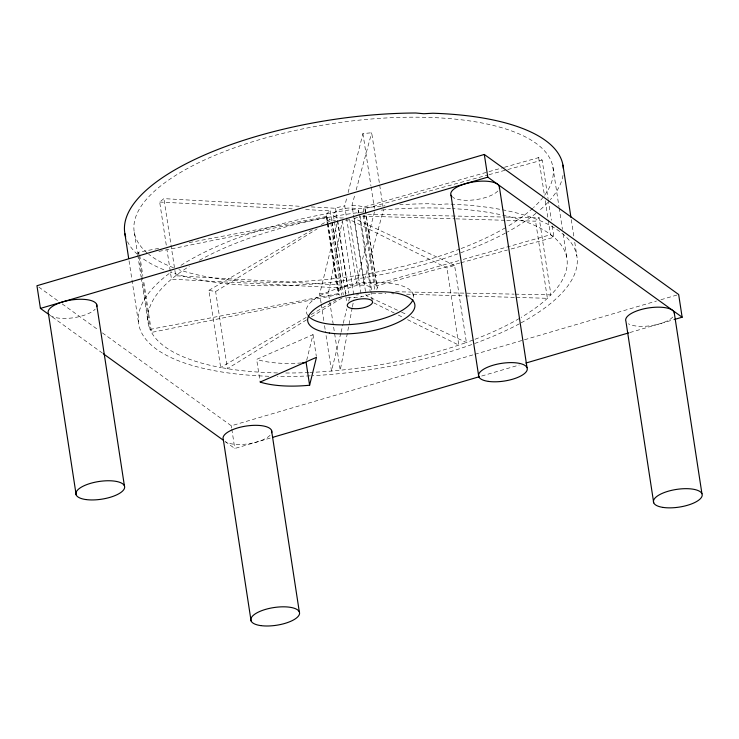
<?xml version="1.0" encoding="UTF-8"?>
<svg xmlns="http://www.w3.org/2000/svg" width="739" height="739" viewBox="0 0 739 739"><rect width="100%" height="100%" fill="white"/><g stroke="black" fill="none" stroke-linecap="round" stroke-linejoin="round"><path stroke-width="0.55" stroke-dasharray="3.69 2.77" d="M329.298 298.759L328.43 293.087L342.157 221.709M352.217 307.904L340.236 370.221L331.497 371.043A211.853 76.958 -8.7 0 1 314.177 372.262M352.438 306.777L353.741 299.979M321.077 302.981L319.691 293.91L336.901 223.963M306.685 360.309L313.003 334.638L256.645 359.385L260.119 382.072M340.781 333.298L331.497 371.043L325.419 331.34M341.058 332.18L342.97 324.412M343.238 323.303L346.794 308.874M348.706 301.096L349.519 297.771L349.002 294.362M374.461 211.834L356.549 283.074L344.753 205.941L346.988 197.036M348.106 192.583L362.932 133.583L371.671 132.761L382.959 206.495M450.476 208.481A211.853 76.958 -8.7 0 0 383.476 209.894L363.81 282.455L352.004 205.313L354.988 194.32M356.18 189.923L371.671 132.761M506.742 220.333L535.581 221.183L539.147 217.737L550.952 294.87L547.387 298.316A211.853 76.958 -8.7 0 1 521.124 317.419M166.275 245.154L159.679 202.052L163.901 198.634L302.122 206.403M277.504 372.918A211.853 76.958 -8.7 0 1 227.446 368.678L220.665 367.495L208.869 290.362L215.64 291.536L317.16 228.868M326.915 222.845L331.802 219.825A19.704 7.159 -8.7 0 0 335.571 220.481M306.509 319.867L227.446 368.678L215.64 291.536M311.387 316.846L343.598 296.967M208.869 290.362L312.329 229.82M321.28 224.573L330.231 219.335L330.582 221.608M306.223 317.428L220.665 367.495A211.853 76.958 -8.7 0 1 151.523 332.411L150.045 329.4L138.766 255.666M311.202 314.518L336.069 299.969M345.621 220.268A19.704 7.159 -8.7 0 0 349.686 219.603L446.984 267.98L454.587 265.338L466.392 342.48L458.79 345.113A211.853 76.958 -8.7 0 1 340.236 370.221L329.474 299.886M102.351 332.864L231.298 425.793L473.801 354.637M474.909 354.304L656.518 301.022M660.943 299.72L677.552 294.852M225.053 441.479L234.771 448.481L271.518 437.691M481.68 376.031L519.286 364.992M629.896 332.541L673.608 319.71M352.004 205.313A19.704 7.159 -8.7 0 1 363.089 207.234L487.869 171.956M488.969 171.642L503.324 167.587M504.432 167.273L538.657 157.592L542.158 160.114L548.061 198.68M458.808 260.645L374.885 284.367A19.704 7.159 -8.7 0 0 351.755 284.053A19.704 7.159 -8.7 0 0 338.453 293.605L150.045 329.4A211.853 76.958 -8.7 0 1 171.485 279.185L175.706 275.767A211.853 76.958 -8.7 0 1 189.369 266.252M463.233 259.398L550.463 234.734L553.964 237.256L508.543 249.699M376.705 289.411A19.704 7.159 -8.7 0 0 376.696 285.817L364.89 208.684L487.869 174.986M488.978 174.69L506.705 169.831M507.813 169.527L542.158 160.114M459.787 263.056L376.696 285.817L374.885 284.367L363.089 207.234M460.896 262.751L507.434 250.004M347.376 297.614A19.704 7.159 -8.7 0 0 349.519 297.771L354.175 297.715A19.704 7.159 -8.7 0 0 361.491 296.736L366.138 295.563A19.704 7.159 -8.7 0 0 370.267 294.039M158.913 251.389L327.109 217.303A19.704 7.159 -8.7 0 0 330.231 219.335M138.59 254.539L138.239 252.267L159.744 248.184M189.166 242.595L326.647 216.472A19.704 7.159 -8.7 0 1 330.204 210.846L303.701 209.479M381.296 210.098L383.476 209.894M319.691 293.91L328.43 293.087M367.717 214.292L504.626 217.044M505.781 217.063L539.147 217.737M395.624 291.748L514.132 294.131M515.286 294.15L550.952 294.87A211.853 76.958 -8.7 0 0 452.721 208.601M362.553 216.111L454.836 218.818M455.991 218.855L505.596 220.305M372.05 293.18L385.887 293.586M391.661 293.752L393.961 293.826M406.653 294.196L464.332 295.886M465.487 295.923L515.092 297.374M516.238 297.401L547.387 298.316L535.581 221.183M159.679 202.052L292.182 208.878M311.331 206.92L335.524 208.278A19.704 7.159 -8.7 0 1 344.753 205.941M397.471 310.223L366.138 295.563L354.332 218.43L454.587 265.338M401.647 312.181L406.866 314.62M411.041 316.578L466.392 342.48A211.853 76.958 -8.7 0 0 473.801 339.746M373.777 302.851L394.266 313.031M398.358 315.073L403.485 317.613M407.577 319.654L458.79 345.113L446.984 267.98M38.816 287.074L58.436 301.216M62.178 303.914L98.62 330.176M102.518 353.168L50.141 315.414A24.636 8.951 -8.7 0 0 72.921 317.835A24.636 8.951 -8.7 0 0 95.192 309.17M138.239 252.267L139.228 254.271M571.284 219.603L574.064 237.746M574.757 242.281L576.845 255.897M552.901 167.014L558.98 206.717M559.155 207.853L562.453 229.404M563.146 233.94L566.785 257.763M548.236 199.816L551.359 220.24M552.227 225.912L553.964 237.256M538.657 157.592L544.56 196.168M545.262 200.703L548.033 218.846M548.209 219.982L550.463 234.734M412.953 293.78L413.646 298.316M362.932 133.583L370.923 185.757M371.098 186.893L374.396 208.444M365.509 210.393L377.315 287.536M363.283 215.335L374.747 290.196M371.523 289.78L360.244 216.047A19.704 7.159 -8.7 0 1 354.332 218.43M358.544 210.633L358.895 212.906M359.062 214.042L372.262 300.246M349.686 219.603L361.491 296.736M342.369 220.573L354.175 297.715M337.723 220.638L348.826 293.235M335.524 208.278L337.261 219.622M337.437 220.758L347.33 285.411L175.706 275.767L163.901 198.634M333.455 215.345L345.787 295.886M345.954 297.013L346.656 301.558M332.144 222.097L343.256 294.695M330.204 210.846L331.765 221.053M331.94 222.18L342.009 287.979L171.485 279.185L166.968 249.69M330.758 222.744L341.861 295.341M327.109 217.303L338.915 294.436A19.704 7.159 -8.7 0 0 339.672 295.203M326.49 215.585L327.534 222.393M327.691 223.28L338.915 294.436L151.523 332.411L143.542 280.238M326.102 216.573L326.971 222.245M327.146 223.381L337.908 293.706M321.253 304.117L323.858 321.132M324.55 325.668L325.243 330.204M313.003 334.638L316.301 356.189M231.298 425.793L231.649 428.057M231.815 429.193L234.771 448.481M139.717 255.278L142.849 275.702M134.295 232.425L137.593 253.976M137.768 255.112L141.066 276.663M141.241 277.799L148.188 323.174M129.048 260.83L138.766 324.356M521.124 322.841A221.7 80.533 -8.7 0 0 446.799 203.982L437.673 204.472L429.692 203.752A221.7 80.533 -8.7 0 0 399.753 204.721M519.36 323.802A221.7 80.533 -8.7 0 1 472.757 344.198M471.778 344.559A221.7 80.533 -8.7 0 1 312.477 375.717M310.232 375.837A221.7 80.533 -8.7 0 1 277.301 376.465M268.82 376.271A221.7 80.533 -8.7 0 1 171.503 271.786M180.953 265.366A221.7 80.533 -8.7 0 1 385.001 205.802M519.277 318.509A211.853 76.958 -8.7 0 1 474.844 339.349M313.096 372.317A211.853 76.958 -8.7 0 1 309.881 372.474M308.819 372.521A211.853 76.958 -8.7 0 1 285.688 373.01M199.484 260.276A211.853 76.958 -8.7 0 1 363.773 211.936M562.998 175.365A221.7 80.533 -8.7 0 1 550.379 199.641M547.775 202.541A221.7 80.533 -8.7 0 1 538.574 211.188M535.969 213.331A221.7 80.533 -8.7 0 1 507.24 232.092M505.476 233.053A221.7 80.533 -8.7 0 1 458.873 253.459M457.884 253.81A221.7 80.533 -8.7 0 1 170.21 272.109M163.864 269.744A221.7 80.533 -8.7 0 1 141.703 257.782M137.509 254.373A221.7 80.533 -8.7 0 1 127.551 241.708M147.126 252.932A211.853 76.958 -8.7 0 1 336.716 122.942A211.853 76.958 -8.7 0 1 544.467 195.484M543.165 197.211A211.853 76.958 -8.7 0 1 533.503 207.567M532.745 208.259A211.853 76.958 -8.7 0 1 507.24 226.67M505.393 227.76A211.853 76.958 -8.7 0 1 460.96 248.6M459.917 248.997A211.853 76.958 -8.7 0 1 178.875 269.652M173.582 267.749A211.853 76.958 -8.7 0 1 148.705 254.244M346.175 293.54A12.812 4.656 -8.7 0 1 357.593 285.457A12.812 4.656 -8.7 0 1 369.602 290.288M358.581 294.713A12.812 4.656 -8.7 0 1 356.364 294.99M307.71 315.276A54.196 19.685 -8.7 0 1 355.247 284.543A54.196 19.685 -8.7 0 1 413.443 297.872M672.739 317.077A24.636 8.951 -8.7 0 1 651.262 325.64A24.636 8.951 -8.7 0 1 628.362 323.774M270.104 435.225A24.636 8.951 -8.7 0 1 248.637 443.779A24.636 8.951 -8.7 0 1 225.737 441.913M497.818 191.022A24.636 8.951 -8.7 0 1 475.556 199.696A24.636 8.951 -8.7 0 1 452.767 197.276M301.392 362.951A73.9 26.844 -8.7 0 1 256.645 359.385M364.89 208.684A19.704 7.159 -8.7 0 1 365.362 211.326M343.469 217.931A12.812 4.656 -8.7 0 1 334.074 212.971A12.812 4.656 -8.7 0 1 351.995 208.056A12.812 4.656 -8.7 0 1 356.198 214.439"/><path stroke-width="1.11" d="M309.613 385.231L316.477 357.325L260.119 382.072A73.9 26.844 -8.7 0 0 309.613 385.231L306.14 362.544A73.9 26.844 -8.7 0 1 302.334 362.877M674.679 319.396L682.134 317.207L678.661 294.519L484.313 154.46L36.95 285.725L40.423 308.412L49.254 314.786M40.423 308.412L487.786 177.148L682.134 317.207M272.626 437.368L479.463 376.678M525.928 363.043L628.797 332.864M103.451 353.842L223.178 440.13M674.171 312.246L701.939 493.735M653.701 502.797L625.924 321.299A24.636 8.951 -8.7 0 1 648.565 307.941A24.636 8.951 -8.7 0 1 674.43 313.779M562.952 165.148L570.942 217.331M499.259 186.191L527.027 367.68M484.313 154.46L487.786 177.148M451.012 195.244L478.789 376.733M271.546 430.384L299.313 611.883M251.075 620.936L223.298 439.437A24.636 8.951 -8.7 0 1 247.002 425.932A24.636 8.951 -8.7 0 1 271.647 432.731M124.882 233.607L128.697 258.567M96.624 304.329L124.401 485.819M76.163 494.881L48.386 313.382A24.636 8.951 -8.7 0 1 72.089 299.877A24.636 8.951 -8.7 0 1 96.735 306.676M125.667 236.896A221.7 80.533 -8.7 0 1 415.808 113.002L423.789 113.723L432.906 113.233A221.7 80.533 -8.7 0 1 563.358 168.501M412.879 299.831A54.196 19.685 -8.7 0 1 363.154 323.155A54.196 19.685 -8.7 0 1 308.311 316.043M452.009 196.648A24.636 8.951 -8.7 0 1 472.591 182.062A24.636 8.951 -8.7 0 1 499.361 188.528M352.346 308.514A12.812 4.656 -8.7 0 0 372.484 302.602A12.812 4.656 -8.7 0 0 354.84 300.099A12.812 4.656 -8.7 0 0 352.346 308.514M329.354 333.021A54.196 19.685 -8.7 0 0 414.579 308.015A54.196 19.685 -8.7 0 0 339.903 297.411A54.196 19.685 -8.7 0 0 329.354 333.021M260.682 625.591A24.636 8.951 -8.7 0 0 299.424 614.22A24.636 8.951 -8.7 0 0 265.477 609.407A24.636 8.951 -8.7 0 0 260.682 625.591M85.77 499.536A24.636 8.951 -8.7 0 0 124.512 488.165A24.636 8.951 -8.7 0 0 90.564 483.343A24.636 8.951 -8.7 0 0 85.77 499.536M663.308 507.453A24.636 8.951 -8.7 0 0 702.05 496.081A24.636 8.951 -8.7 0 0 668.102 491.259A24.636 8.951 -8.7 0 0 663.308 507.453M488.396 381.398A24.636 8.951 -8.7 0 0 527.138 370.027A24.636 8.951 -8.7 0 0 493.19 365.205A24.636 8.951 -8.7 0 0 488.396 381.398"/></g></svg>
